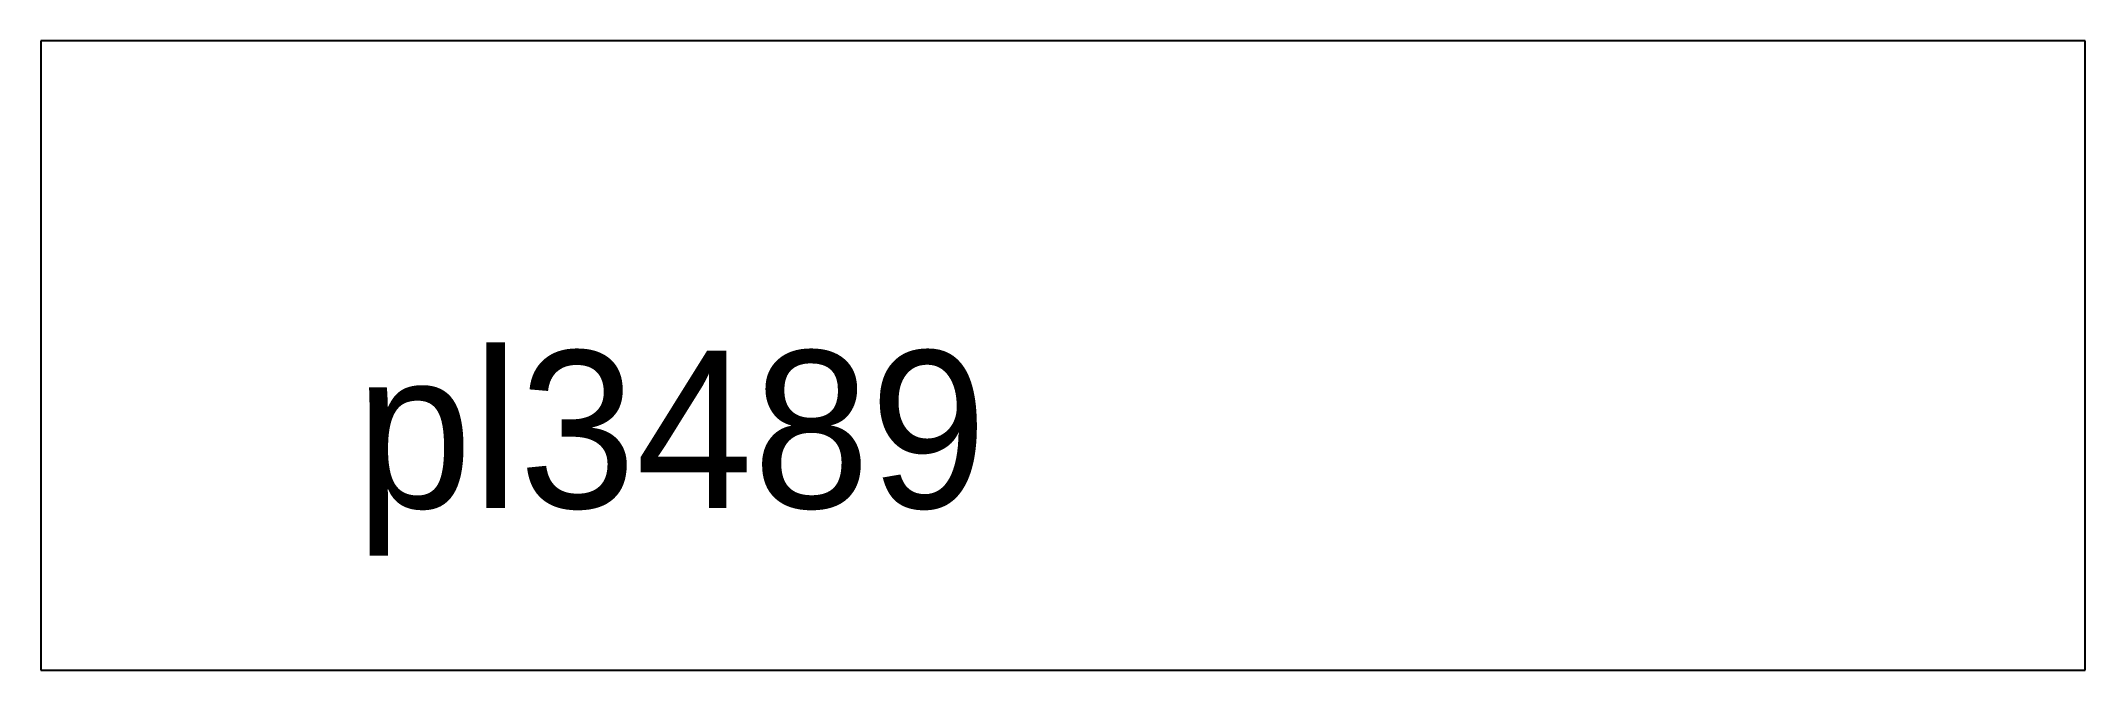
# Model space of a CAD drawing. Extents: x 0 to 13, y 0 to 4.
import ezdxf

# ---------------------------------------------------------------- set-up
doc = ezdxf.new("R2010")
doc.units = 0
doc.header["$MEASUREMENT"] = 0
doc.layers.add('BURN', color=1, linetype='CONTINUOUS')
doc.layers.add('SCRIBE', color=1, linetype='CONTINUOUS')

msp = doc.modelspace()

# ---------------------------------------------------------------- linework, layer by layer
at = {"layer": 'BURN'}
for p, q in [((12.999999, 3.999999), (0, 3.999999)), ((0, 3.999999), (0, 0)), ((12.999999, 0), (12.999999, 3.999999)), ((0, 0), (12.999999, 0))]:
    msp.add_line(p, q, dxfattribs=at)

# ---------------------------------------------------------------- texts
at = {"layer": 'SCRIBE'}
msp.add_text('pl3489', height=1, dxfattribs=at).set_placement((2, 1.03))

doc.saveas('drawing.dxf')
